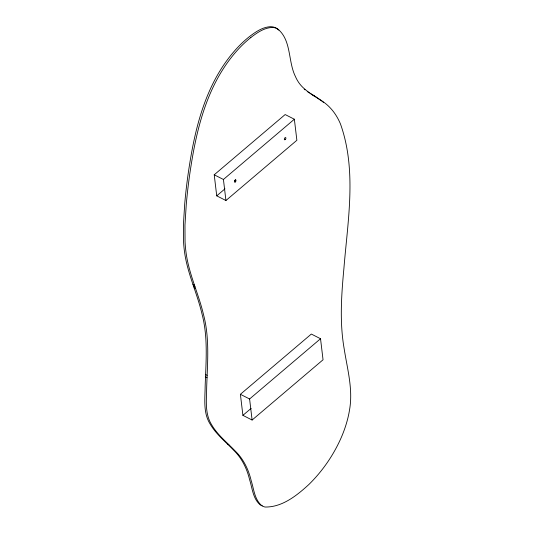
<?xml version="1.0" encoding="UTF-8"?>
<svg xmlns="http://www.w3.org/2000/svg" width="534" height="534" viewBox="0 0 534 534"><rect width="100%" height="100%" fill="white"/><g stroke="black" fill="none" stroke-linecap="round" stroke-linejoin="round"><path stroke-width="0.8" d="M278.848 30.104L275.864 27.928A38.568 20.399 -63.1 0 0 270.144 26.7C262.234 27.227 255.452 32.06 249.338 36.686A86.134 45.55 -63.1 0 0 216.303 77.136C200.123 106.58 193.121 139.941 188.288 172.889A444.709 235.194 -63.1 0 0 184.704 204.028L183.436 224.4L183.509 240.894A158.017 83.571 -63.1 0 0 185.098 255.659C188.522 275.671 197.373 294.201 201.992 313.912C208.28 337.642 205.917 362.379 205.143 386.589C205.009 399.158 203.074 412.822 210.136 424.056C216.083 434.255 225.495 441.658 233.545 450.089C241.829 458.059 246.982 468.645 249.612 479.739C252.335 488.183 252.876 498.436 259.965 504.637A34.323 18.156 -63.1 0 0 262.261 505.865M250.873 37.52A86.134 45.55 -63.1 0 0 217.839 77.917C201.658 107.361 194.65 140.722 189.824 173.663A444.709 235.194 -63.1 0 0 186.239 204.809L184.964 225.174L185.044 241.668A158.017 83.571 -63.1 0 0 186.633 256.44C190.057 276.452 198.908 294.982 203.527 314.693C209.809 338.423 207.452 363.153 206.678 387.364C206.545 399.939 204.609 413.603 211.671 424.83C217.618 435.036 227.03 442.432 235.073 450.863C243.364 458.839 248.517 469.419 251.147 480.52C253.87 488.964 254.411 499.217 261.493 505.411A34.323 18.156 -63.1 0 0 265.091 507.033C282.159 507.333 296.857 495.525 308.852 484.518C322.423 471.202 333.423 455.268 341.106 437.88A70.154 37.1 -63.1 0 0 349.623 409.391C353.121 388.952 347.234 368.654 344.136 348.575C339.504 322.022 341.426 294.948 343.923 268.282C347.754 220.615 356.979 170.319 340.478 123.995A137.885 72.924 -63.1 0 0 330.613 108.302C320.901 97.382 304.874 93.583 297.411 80.44A82.116 43.428 -63.1 0 1 295.415 76.482C287.853 61.343 291.651 39.93 277.4 28.703A38.568 20.399 -63.1 0 0 271.679 27.481C263.769 28.008 256.988 32.841 250.873 37.467M214.221 174.792L285.156 114.55L294.361 119.229L296.871 140.275L225.935 200.517L216.731 195.844L214.221 174.792L223.426 179.471L225.935 200.517M223.426 179.471L294.361 119.229M216.731 195.844L224.961 188.849M234.459 180.779L235.728 179.704M240.393 394.306L311.329 334.057L320.534 338.736L323.043 359.782L252.108 420.031L242.903 415.352L240.393 394.306L249.598 398.978L252.108 420.031M249.598 398.978L320.534 338.736M242.903 415.352L251.14 408.363M310.361 93.597L314.312 95.913M312.777 95.132L315.127 96.427M313.591 95.646L315.948 96.941M192.948 284.375L194.483 285.149M193.528 286.097L195.064 286.878M194.116 287.846L195.651 288.62M205.603 374.528L207.132 375.309M205.503 376.911L207.038 377.685M227.31 443.874L228.839 444.655M314.413 96.16L315.234 96.674M316.055 97.201L321.835 101.12M308.779 92.556L309.566 93.076M307.224 91.488L307.998 92.028M322.656 101.74L323.477 102.381M304.226 89.218L304.961 89.805M235.3 181.974A1.215 0.641 -63.1 0 0 235.821 180.038A1.215 0.641 -63.1 0 0 234.453 181.2A1.215 0.641 -63.1 0 0 235.3 181.974M285.216 139.574A1.215 0.641 -63.1 0 0 285.737 137.645A1.215 0.641 -63.1 0 0 284.368 138.807A1.215 0.641 -63.1 0 0 285.216 139.574"/></g></svg>
